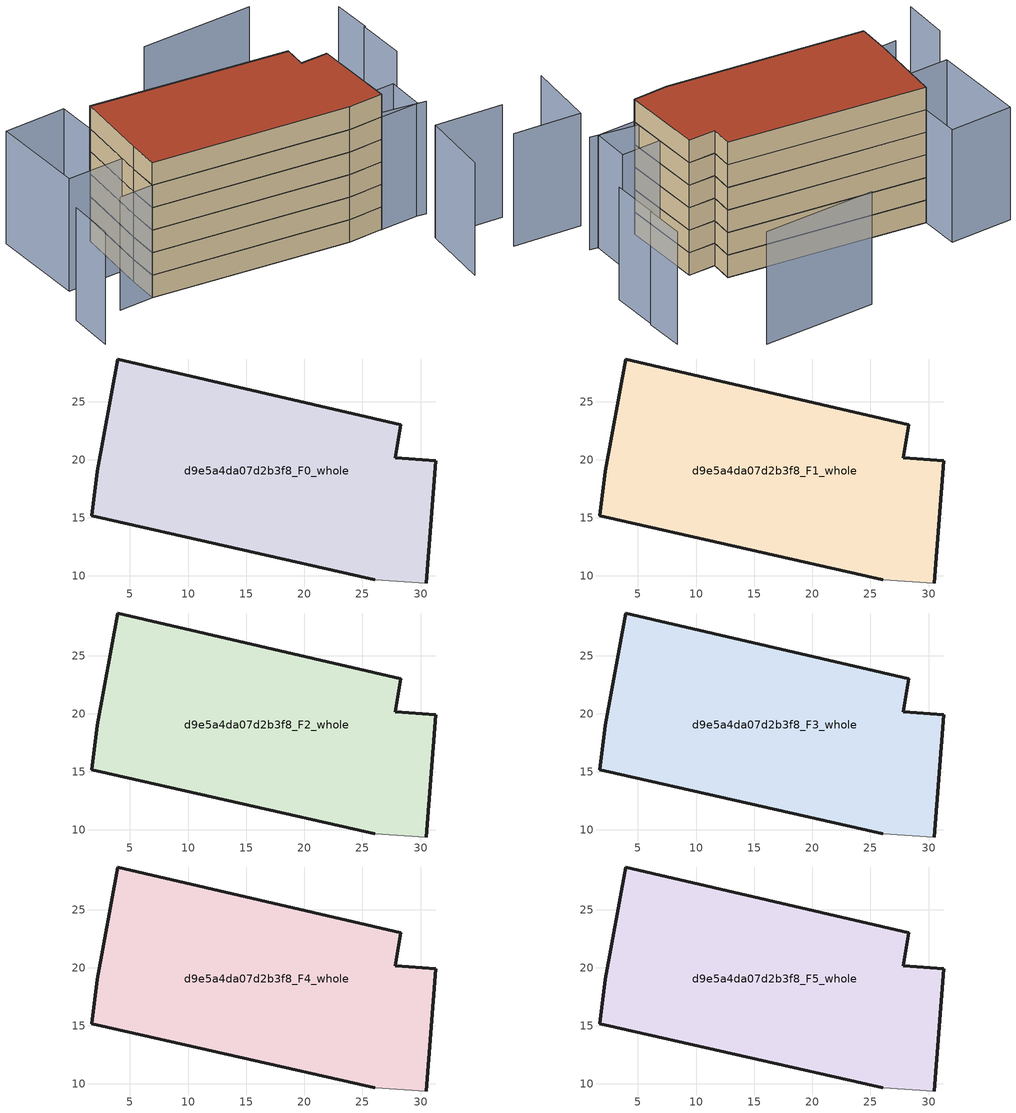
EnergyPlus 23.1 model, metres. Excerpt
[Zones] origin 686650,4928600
d9e5a4da07d2b3f8_F0_whole
 floor ground (EU_floor_Construction): 30.49,9.39 31.3,19.89 27.82,20.17 28.29,23.03 3.94,28.67 2.2,19.01 1.72,15.17 26.06,9.7 z0
 wall outside (EU_wall_Construction): 26.06,9.7 1.72,15.17 2.2,19.01 3.94,28.67 28.29,23.03 27.82,20.17 31.3,19.89 30.49,9.39 z0:3
 wall adiabatic (EU_wall_Construction): 30.49,9.39 26.06,9.7 z0:3
d9e5a4da07d2b3f8_F1_whole
 floor to d9e5a4da07d2b3f8_F0_whole (EU_floor_Construction): 30.49,9.39 31.3,19.89 27.82,20.17 28.29,23.03 3.94,28.67 2.2,19.01 1.72,15.17 26.06,9.7 z3
 wall outside (EU_wall_Construction): 26.06,9.7 1.72,15.17 2.2,19.01 3.94,28.67 28.29,23.03 27.82,20.17 31.3,19.89 30.49,9.39 z3:6
 wall adiabatic (EU_wall_Construction): 30.49,9.39 26.06,9.7 z3:6
d9e5a4da07d2b3f8_F2_whole
 floor to d9e5a4da07d2b3f8_F1_whole (EU_floor_Construction): 30.49,9.39 31.3,19.89 27.82,20.17 28.29,23.03 3.94,28.67 2.2,19.01 1.72,15.17 26.06,9.7 z6
 wall outside (EU_wall_Construction): 26.06,9.7 1.72,15.17 2.2,19.01 3.94,28.67 28.29,23.03 27.82,20.17 31.3,19.89 30.49,9.39 z6:9
 wall adiabatic (EU_wall_Construction): 30.49,9.39 26.06,9.7 z6:9
d9e5a4da07d2b3f8_F3_whole
 floor to d9e5a4da07d2b3f8_F2_whole (EU_floor_Construction): 30.49,9.39 31.3,19.89 27.82,20.17 28.29,23.03 3.94,28.67 2.2,19.01 1.72,15.17 26.06,9.7 z9
 wall outside (EU_wall_Construction): 26.06,9.7 1.72,15.17 2.2,19.01 3.94,28.67 28.29,23.03 27.82,20.17 31.3,19.89 30.49,9.39 z9:12
 wall adiabatic (EU_wall_Construction): 30.49,9.39 26.06,9.7 z9:12
d9e5a4da07d2b3f8_F4_whole
 floor to d9e5a4da07d2b3f8_F3_whole (EU_floor_Construction): 30.49,9.39 31.3,19.89 27.82,20.17 28.29,23.03 3.94,28.67 2.2,19.01 1.72,15.17 26.06,9.7 z12
 wall outside (EU_wall_Construction): 26.06,9.7 1.72,15.17 2.2,19.01 3.94,28.67 28.29,23.03 27.82,20.17 31.3,19.89 30.49,9.39 z12:15
 wall adiabatic (EU_wall_Construction): 30.49,9.39 26.06,9.7 z12:15
d9e5a4da07d2b3f8_F5_whole
 floor to d9e5a4da07d2b3f8_F4_whole (EU_floor_Construction): 30.49,9.39 31.3,19.89 27.82,20.17 28.29,23.03 3.94,28.67 2.2,19.01 1.72,15.17 26.06,9.7 z15
 wall outside (EU_wall_Construction): 26.06,9.7 1.72,15.17 2.2,19.01 3.94,28.67 28.29,23.03 27.82,20.17 31.3,19.89 30.49,9.39 z15:18
 wall adiabatic (EU_wall_Construction): 30.49,9.39 26.06,9.7 z15:18
 roof outside (EU_roof_Construction): 28.29,23.03 27.82,20.17 31.3,19.89 30.49,9.39 26.06,9.7 1.72,15.17 2.2,19.01 3.94,28.67 z18
shading: -2.69,15.55 1.72,15.17 / -7.82,17.06 -8.54,11.2 / 33.85,36.4 19.51,37.64 / 30.81,13.89 31.3,19.9 / 40.53,18.69 41.02,24.9 / 41.16,24.88 41.55,29.92 / 18.6,13.51 36.37,8.61 / 32.3,-4.6 33.97,4.22 / 33.97,4.22 42.4,2.61 / -4.54,22.16 -3.58,34.32 / -3.58,34.32 4.34,33.69 / 4.34,33.69 3.37,21.53 / 3.37,21.53 -4.54,22.16 / 30.87,14.27 35.87,13.78 / 35.87,13.78 35.39,8.91 / 35.39,8.91 30.39,9.41 / 30.39,9.41 30.87,14.27 z0:15
[Building]
EU S2 Campaign: North Axis=0; Terrain=City; Solar Distribution=FullExterior
[Site:Location]
Bologna: Latitude=44.5; Longitude=11.25; Time Zone=1; Elevation=37
[SizingPeriod:WeatherFileDays]
AnnualSizingPeriod: Begin Month=1; Begin Day of Month=1; End Month=12; End Day of Month=31; Day of Week for Start Day=Monday; Use Weather File Daylight Saving Period=No; Use Weather File Rain and Snow Indicators=No
[MATERIAL]
EU_InternalMass_Material: Roughness=MediumRough; Thickness=0.1; Conductivity=1; Density=1800; Specific Heat=900; Thermal Absorptance=0.9; Solar Absorptance=0.7; Visible Absorptance=0.7
[MATERIAL:NOMASS] Roughness=MediumRough; Thermal Absorptance=0.9; Solar Absorptance=0.7; Visible Absorptance=0.7
Name | Thermal Resistance
EU_wall_NoMass | 0.905828
EU_roof_NoMass | 0.37593
EU_floor_NoMass | 0.67114
[CONSTRUCTION]
EU_wall_Construction: EU_wall_NoMass
EU_roof_Construction: EU_roof_NoMass
EU_floor_Construction: EU_floor_NoMass
EU_InternalMass_Construction: EU_InternalMass_Material
[ZONE] Type=1; Multiplier=1; Ceiling Height=autocalculate; Volume=1145.66; Floor Area=autocalculate; Part of Total Floor Area=Yes
d9e5a4da07d2b3f8_F0_whole; d9e5a4da07d2b3f8_F1_whole; d9e5a4da07d2b3f8_F2_whole; d9e5a4da07d2b3f8_F3_whole; d9e5a4da07d2b3f8_F4_whole; d9e5a4da07d2b3f8_F5_whole
[INTERNALMASS] Construction=EU_InternalMass_Construction; Surface Area=381.887
Name | Zone or ZoneList
d9e5a4da07d2b3f8_F0_whole_EU_InternalMass | d9e5a4da07d2b3f8_F0_whole
d9e5a4da07d2b3f8_F1_whole_EU_InternalMass | d9e5a4da07d2b3f8_F1_whole
d9e5a4da07d2b3f8_F2_whole_EU_InternalMass | d9e5a4da07d2b3f8_F2_whole
d9e5a4da07d2b3f8_F3_whole_EU_InternalMass | d9e5a4da07d2b3f8_F3_whole
d9e5a4da07d2b3f8_F4_whole_EU_InternalMass | d9e5a4da07d2b3f8_F4_whole
d9e5a4da07d2b3f8_F5_whole_EU_InternalMass | d9e5a4da07d2b3f8_F5_whole
[OTHEREQUIPMENT] Fuel Type=Electricity; Design Level Calculation Method=Watts/Area; Power per Zone Floor Area=1; Fraction Latent=0; Fraction Radiant=0; Fraction Lost=0; Carbon Dioxide Generation Rate=0; EndUse Subcategory=EU_Step8_InternalGains
Name | Zone or ZoneList or Space or SpaceList | Schedule
EU_Step8_InternalGain_d9e5a4da07d2b3f8_F0_whole_f000 | d9e5a4da07d2b3f8_F0_whole | EU_Step8_GainSchedule_d9e5a4da07d2b3f8_F0_whole_f000
EU_Step8_InternalGain_d9e5a4da07d2b3f8_F1_whole_f000 | d9e5a4da07d2b3f8_F1_whole | EU_Step8_GainSchedule_d9e5a4da07d2b3f8_F1_whole_f000
EU_Step8_InternalGain_d9e5a4da07d2b3f8_F2_whole_f000 | d9e5a4da07d2b3f8_F2_whole | EU_Step8_GainSchedule_d9e5a4da07d2b3f8_F2_whole_f000
EU_Step8_InternalGain_d9e5a4da07d2b3f8_F3_whole_f000 | d9e5a4da07d2b3f8_F3_whole | EU_Step8_GainSchedule_d9e5a4da07d2b3f8_F3_whole_f000
EU_Step8_InternalGain_d9e5a4da07d2b3f8_F4_whole_f000 | d9e5a4da07d2b3f8_F4_whole | EU_Step8_GainSchedule_d9e5a4da07d2b3f8_F4_whole_f000
EU_Step8_InternalGain_d9e5a4da07d2b3f8_F5_whole_f000 | d9e5a4da07d2b3f8_F5_whole | EU_Step8_GainSchedule_d9e5a4da07d2b3f8_F5_whole_f000
[ZONEVENTILATION:DESIGNFLOWRATE] Schedule=EU_AlwaysOn; Design Flow Rate Calculation Method=AirChanges/Hour; Air Changes per Hour=0.73129; Ventilation Type=Natural; Fan Pressure Rise=0; Fan Total Efficiency=1; Constant Term Coefficient=1; Temperature Term Coefficient=0; Velocity Term Coefficient=0; Velocity Squared Term Coefficient=0; Minimum Indoor Temperature=-100; Maximum Indoor Temperature=100; Delta Temperature=-100; Minimum Outdoor Temperature=-100; Maximum Outdoor Temperature=100; Maximum Wind Speed=40
Name | Zone or ZoneList or Space or SpaceList
EU_ConstantAir_d9e5a4da07d2b3f8_F0_whole | d9e5a4da07d2b3f8_F0_whole
EU_ConstantAir_d9e5a4da07d2b3f8_F1_whole | d9e5a4da07d2b3f8_F1_whole
EU_ConstantAir_d9e5a4da07d2b3f8_F2_whole | d9e5a4da07d2b3f8_F2_whole
EU_ConstantAir_d9e5a4da07d2b3f8_F3_whole | d9e5a4da07d2b3f8_F3_whole
EU_ConstantAir_d9e5a4da07d2b3f8_F4_whole | d9e5a4da07d2b3f8_F4_whole
EU_ConstantAir_d9e5a4da07d2b3f8_F5_whole | d9e5a4da07d2b3f8_F5_whole
[HVACTEMPLATE:THERMOSTAT] Constant Heating Setpoint=20; Constant Cooling Setpoint=50
EU_HeatOnly_d9e5a4da07d2b3f8_F0_whole; EU_HeatOnly_d9e5a4da07d2b3f8_F1_whole; EU_HeatOnly_d9e5a4da07d2b3f8_F2_whole; EU_HeatOnly_d9e5a4da07d2b3f8_F3_whole; EU_HeatOnly_d9e5a4da07d2b3f8_F4_whole; EU_HeatOnly_d9e5a4da07d2b3f8_F5_whole
[HVACTEMPLATE:ZONE:IDEALLOADSAIRSYSTEM] System Availability Schedule=EU_AlwaysOn; Maximum Heating Supply Air Temperature=50; Minimum Cooling Supply Air Temperature=13; Maximum Heating Supply Air Humidity Ratio=0.0156; Minimum Cooling Supply Air Humidity Ratio=0.0077; Heating Limit=NoLimit; Cooling Limit=NoLimit; Heating Availability Schedule=EU_AlwaysOn; Cooling Availability Schedule=EU_CoolingOff; Dehumidification Control Type=ConstantSensibleHeatRatio; Cooling Sensible Heat Ratio=0.7; Dehumidification Setpoint=60; Humidification Control Type=None; Humidification Setpoint=30; Outdoor Air Method=None; Outdoor Air Flow Rate per Person=0.00944; Outdoor Air Flow Rate per Zone Floor Area=0; Outdoor Air Flow Rate per Zone=0; Demand Controlled Ventilation Type=None; Outdoor Air Economizer Type=NoEconomizer; Heat Recovery Type=None; Sensible Heat Recovery Effectiveness=0.7; Latent Heat Recovery Effectiveness=0.65
Name | Template Thermostat
d9e5a4da07d2b3f8_F0_whole | EU_HeatOnly_d9e5a4da07d2b3f8_F0_whole
d9e5a4da07d2b3f8_F1_whole | EU_HeatOnly_d9e5a4da07d2b3f8_F1_whole
d9e5a4da07d2b3f8_F2_whole | EU_HeatOnly_d9e5a4da07d2b3f8_F2_whole
d9e5a4da07d2b3f8_F3_whole | EU_HeatOnly_d9e5a4da07d2b3f8_F3_whole
d9e5a4da07d2b3f8_F4_whole | EU_HeatOnly_d9e5a4da07d2b3f8_F4_whole
d9e5a4da07d2b3f8_F5_whole | EU_HeatOnly_d9e5a4da07d2b3f8_F5_whole
[SIZING:ZONE] Zone Cooling Design Supply Air Temperature Input Method=SupplyAirTemperature; Zone Cooling Design Supply Air Temperature=13; Zone Heating Design Supply Air Temperature Input Method=SupplyAirTemperature; Zone Heating Design Supply Air Temperature=50; Zone Cooling Design Supply Air Humidity Ratio=0.008; Zone Heating Design Supply Air Humidity Ratio=0.008; Cooling Design Air Flow Method=DesignDay; Cooling Design Air Flow Rate=0; Cooling Minimum Air Flow per Zone Floor Area=0.000762; Cooling Minimum Air Flow=0; Cooling Minimum Air Flow Fraction=0.2; Heating Design Air Flow Method=DesignDay; Heating Design Air Flow Rate=0; Heating Maximum Air Flow per Zone Floor Area=0.002032; Heating Maximum Air Flow=0.141576; Heating Maximum Air Flow Fraction=0.3; Account for Dedicated Outdoor Air System=No; Dedicated Outdoor Air System Control Strategy=NeutralSupplyAir; Dedicated Outdoor Air Low Setpoint Temperature for Design=autosize; Dedicated Outdoor Air High Setpoint Temperature for Design=autosize; Zone Load Sizing Method=Sensible Load Only No Latent Load; Zone Latent Cooling Design Supply Air Humidity Ratio Input Method=HumidityRatioDifference; Zone Cooling Design Supply Air Humidity Ratio Difference=0.005; Zone Latent Heating Design Supply Air Humidity Ratio Input Method=HumidityRatioDifference; Zone Humidification Design Supply Air Humidity Ratio Difference=0.005
d9e5a4da07d2b3f8_F0_whole; d9e5a4da07d2b3f8_F1_whole; d9e5a4da07d2b3f8_F2_whole; d9e5a4da07d2b3f8_F3_whole; d9e5a4da07d2b3f8_F4_whole; d9e5a4da07d2b3f8_F5_whole
[SCHEDULE:CONSTANT]
Name | Hourly Value
EU_AlwaysOn | 1
EU_CoolingOff | 0
[SCHEDULE:FILE] Column Number=1; Rows to Skip at Top=0; Number of Hours of Data=8760; Column Separator=Comma; Interpolate to Timestep=No; Minutes per Item=60; Adjust Schedule for Daylight Savings=Yes
Name | File
EU_Step8_GainSchedule_d9e5a4da07d2b3f8_F0_whole_f000 | ../../schedules/d9e5a4da07d2b3f8/d9e5a4da07d2b3f8_F0_whole_f000_gain.csv
EU_Step8_GainSchedule_d9e5a4da07d2b3f8_F1_whole_f000 | ../../schedules/d9e5a4da07d2b3f8/d9e5a4da07d2b3f8_F1_whole_f000_gain.csv
EU_Step8_GainSchedule_d9e5a4da07d2b3f8_F2_whole_f000 | ../../schedules/d9e5a4da07d2b3f8/d9e5a4da07d2b3f8_F2_whole_f000_gain.csv
EU_Step8_GainSchedule_d9e5a4da07d2b3f8_F3_whole_f000 | ../../schedules/d9e5a4da07d2b3f8/d9e5a4da07d2b3f8_F3_whole_f000_gain.csv
EU_Step8_GainSchedule_d9e5a4da07d2b3f8_F4_whole_f000 | ../../schedules/d9e5a4da07d2b3f8/d9e5a4da07d2b3f8_F4_whole_f000_gain.csv
EU_Step8_GainSchedule_d9e5a4da07d2b3f8_F5_whole_f000 | ../../schedules/d9e5a4da07d2b3f8/d9e5a4da07d2b3f8_F5_whole_f000_gain.csv
